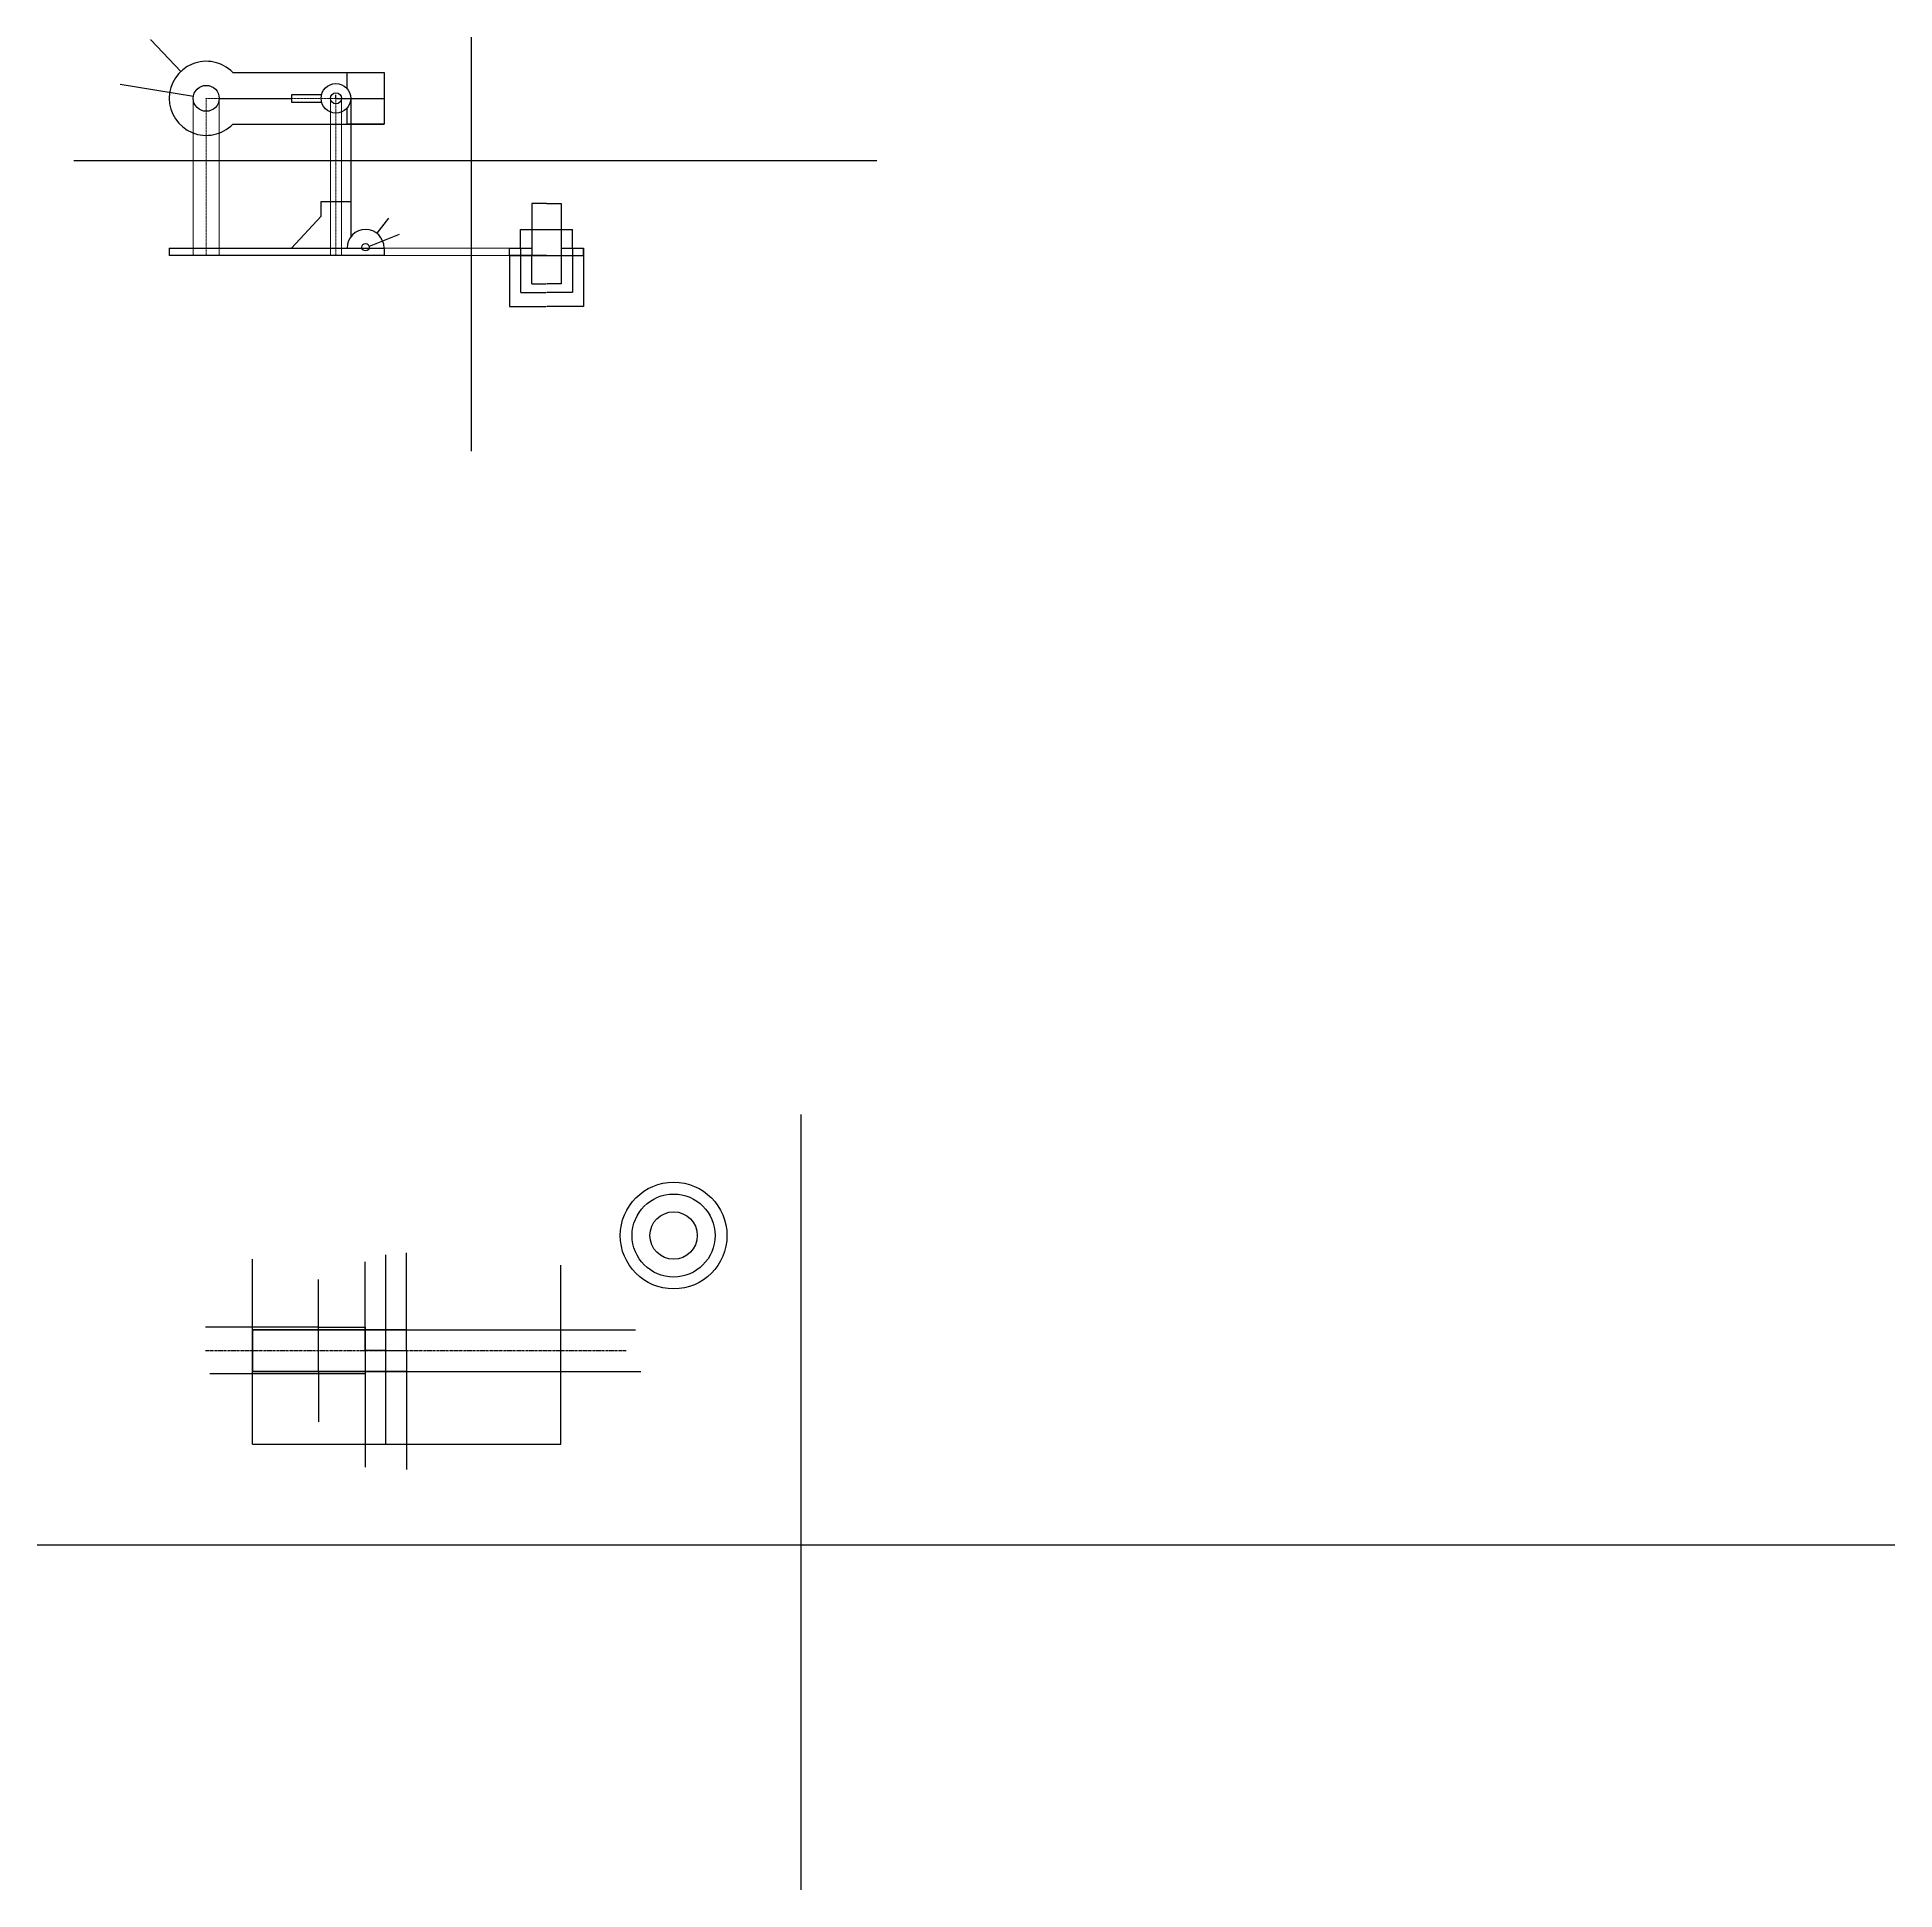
# Model space of a CAD drawing. Header units: inches. Extents: x 3092 to 10744, y -540 to 1961.
# Drawn here: x 4978 to 7485, y -540 to 1961 of the extents above; entities that cross this region are included whole.
import ezdxf

# ---------------------------------------------------------------- set-up
doc = ezdxf.new("R2010")
doc.units = ezdxf.units.IN
doc.header["$MEASUREMENT"] = 0
doc.linetypes.add('CENTER', pattern=[2, 1.25, -0.25, 0.25, -0.25])
doc.layers.add('Center Line', color=7, linetype='CENTER', lineweight=18)
doc.layers.add('Object line', color=7, linetype='Continuous', lineweight=25)
doc.layers.add('Projection Line', color=7, linetype='Continuous', lineweight=9, transparency=0.75)
doc.styles.get("Standard").update_dxf_attribs({"font": 'arial.ttf'})
doc.dimstyles.get("Standard").update_dxf_attribs({"dimtxt": 0.18, "dimasz": 0.18, "dimexe": 0.18, "dimexo": 0.0625, "dimgap": 0.09, "dimtad": 0, "dimtih": 1, "dimtoh": 1, "dimdec": 4, "dimzin": 0, "dimdsep": 46, "dimtxsty": 'Standard', "dimcen": 0.09, "dimadec": 0, "dimazin": 0, "dimtfac": 1, "dimtdec": 4, "dimtofl": 0, "dimtmove": 0, "dimatfit": 3, "dimfxl": 1, "dimtolj": 1, "dimtzin": 0, "dimarcsym": 0})

# ---------------------------------------------------------------- blocks, each defined once
blk = doc.blocks.new('*D18')
at = {"color": 0, "lineweight": -2, "transparency": 16777216}
for p, q in [((5131.2, 1957.8), (5131.4, 1957.8)), ((5131.4, 1957.8), (5171.9, 1915.2)), ((5206.3, 1878.8), (5206.5, 1878.8)), ((5206.4, 1878.7), (5206.4, 1878.9))]:
    blk.add_line(p, q, dxfattribs=at)
at = {"color": 0, "transparency": 16777216}
blk.add_solid([(5171.9, 1915.2), (5171.9, 1915.2), (5172, 1915)], dxfattribs=at)
at = {"layer": 'Defpoints', "color": 0, "transparency": 16777216}
for p in [(5172, 1915), (5206.4, 1878.8)]:
    blk.add_point(p, dxfattribs=at)
at = {"color": 0, "transparency": 16777216, "insert": (5130.6, 1957.8), "char_height": 0.18, "attachment_point": 5}
blk.add_mtext('\\A1;R50.0000', dxfattribs=at)
blk = doc.blocks.new('*D19')
at = {"color": 0, "lineweight": -2, "transparency": 16777216}
for p, q in [((5090.2, 1898), (5189, 1881.7)), ((5206.3, 1878.8), (5206.5, 1878.8)), ((5206.4, 1878.7), (5206.4, 1878.9))]:
    blk.add_line(p, q, dxfattribs=at)
at = {"color": 0, "transparency": 16777216}
blk.add_solid([(5189, 1881.7), (5189, 1881.6), (5189.1, 1881.6)], dxfattribs=at)
at = {"layer": 'Defpoints', "color": 0, "transparency": 16777216}
for p in [(5189.1, 1881.6), (5223.7, 1875.9)]:
    blk.add_point(p, dxfattribs=at)
at = {"color": 0, "transparency": 16777216, "insert": (5089.6, 1898), "char_height": 0.18, "attachment_point": 5}
blk.add_mtext('\\A1;∅35.0000', dxfattribs=at)
blk = doc.blocks.new('*D20')
at = {"color": 0, "lineweight": -2, "transparency": 16777216}
for p, q in [((5466.5, 1694.8), (5426.1, 1678.6)), ((5466.7, 1694.8), (5466.5, 1694.8)), ((5421.2, 1676.7), (5421.4, 1676.7)), ((5421.3, 1676.6), (5421.3, 1676.8))]:
    blk.add_line(p, q, dxfattribs=at)
at = {"color": 0, "transparency": 16777216}
blk.add_solid([(5426.1, 1678.7), (5426.1, 1678.6), (5426, 1678.6)], dxfattribs=at)
at = {"layer": 'Defpoints', "color": 0, "transparency": 16777216}
for p in [(5416.7, 1674.8), (5426, 1678.6)]:
    blk.add_point(p, dxfattribs=at)
at = {"color": 0, "transparency": 16777216, "insert": (5467.3, 1694.8), "char_height": 0.18, "attachment_point": 5}
blk.add_mtext('\\A1;∅10.0000', dxfattribs=at)
blk = doc.blocks.new('*D21')
at = {"color": 0, "lineweight": -2, "transparency": 16777216}
for p, q in [((5452.2, 1717.1), (5436.7, 1696.7)), ((5452.4, 1717.1), (5452.2, 1717.1)), ((5421.3, 1676.7), (5421.5, 1676.7)), ((5421.4, 1676.6), (5421.4, 1676.8))]:
    blk.add_line(p, q, dxfattribs=at)
at = {"color": 0, "transparency": 16777216}
blk.add_solid([(5436.7, 1696.7), (5436.7, 1696.7), (5436.6, 1696.6)], dxfattribs=at)
at = {"layer": 'Defpoints', "color": 0, "transparency": 16777216}
for p in [(5436.6, 1696.6), (5421.4, 1676.7)]:
    blk.add_point(p, dxfattribs=at)
at = {"color": 0, "transparency": 16777216, "insert": (5453, 1717.1), "char_height": 0.18, "attachment_point": 5}
blk.add_mtext('\\A1;R25.0000', dxfattribs=at)
blk = doc.blocks.new('*D22')
at = {"color": 0, "lineweight": -2, "transparency": 16777216}
for p, q in [((5645.5, 1666.6), (5645.5, 1628.2)), ((5685.5, 1666.6), (5685.5, 1628.2)), ((5645.7, 1628.3), (5665, 1628.3)), ((5685.4, 1628.3), (5666.1, 1628.3))]:
    blk.add_line(p, q, dxfattribs=at)
at = {"color": 0, "transparency": 16777216}
for points in [[(5645.7, 1628.4), (5645.7, 1628.3), (5645.5, 1628.3)], [(5685.4, 1628.4), (5685.4, 1628.3), (5685.5, 1628.3)]]:
    blk.add_solid(points, dxfattribs=at)
at = {"layer": 'Defpoints', "color": 0, "transparency": 16777216}
for p in [(5645.5, 1666.7), (5685.5, 1666.7), (5685.5, 1628.3)]:
    blk.add_point(p, dxfattribs=at)
at = {"color": 0, "transparency": 16777216, "insert": (5665.5, 1628.3), "char_height": 0.18, "attachment_point": 5}
blk.add_mtext('\\A1;40.0000', dxfattribs=at)
blk = doc.blocks.new('*D23')
at = {"color": 0, "lineweight": -2, "transparency": 16777216}
for p, q in [((5630.5, 1676.6), (5630.5, 1616.5)), ((5700.5, 1676.6), (5700.5, 1616.5)), ((5630.7, 1616.6), (5665, 1616.6)), ((5700.4, 1616.6), (5666.1, 1616.6))]:
    blk.add_line(p, q, dxfattribs=at)
at = {"color": 0, "transparency": 16777216}
for points in [[(5630.7, 1616.7), (5630.7, 1616.6), (5630.5, 1616.6)], [(5700.4, 1616.7), (5700.4, 1616.6), (5700.5, 1616.6)]]:
    blk.add_solid(points, dxfattribs=at)
at = {"layer": 'Defpoints', "color": 0, "transparency": 16777216}
for p in [(5630.5, 1676.7), (5700.5, 1676.7), (5700.5, 1616.6)]:
    blk.add_point(p, dxfattribs=at)
at = {"color": 0, "transparency": 16777216, "insert": (5665.5, 1616.6), "char_height": 0.18, "attachment_point": 5}
blk.add_mtext('\\A1;70.0000', dxfattribs=at)
blk = doc.blocks.new('*D24')
at = {"color": 0, "lineweight": -2, "transparency": 16777216}
for p, q in [((5615.5, 1666.6), (5615.5, 1597.6)), ((5715.5, 1666.6), (5715.5, 1597.6)), ((5615.7, 1597.7), (5664.9, 1597.7)), ((5715.4, 1597.7), (5666.1, 1597.7))]:
    blk.add_line(p, q, dxfattribs=at)
at = {"color": 0, "transparency": 16777216}
for points in [[(5615.7, 1597.8), (5615.7, 1597.7), (5615.5, 1597.7)], [(5715.4, 1597.8), (5715.4, 1597.7), (5715.5, 1597.7)]]:
    blk.add_solid(points, dxfattribs=at)
at = {"layer": 'Defpoints', "color": 0, "transparency": 16777216}
for p in [(5615.5, 1666.7), (5715.5, 1666.7), (5715.5, 1597.7)]:
    blk.add_point(p, dxfattribs=at)
at = {"color": 0, "transparency": 16777216, "insert": (5665.5, 1597.7), "char_height": 0.18, "attachment_point": 5}
blk.add_mtext('\\A1;100.0000', dxfattribs=at)
blk = doc.blocks.new('*D25')
at = {"color": 0, "lineweight": -2, "transparency": 16777216}
for p, q in [((5476.7, 216.1), (5268.5, 216.1)), ((5268.7, 215.9), (5268.7, 188.3)), ((5268.7, 160.3), (5268.7, 187.9)), ((5476.7, 160.1), (5268.5, 160.1))]:
    blk.add_line(p, q, dxfattribs=at)
at = {"color": 0, "transparency": 16777216}
for points in [[(5268.7, 215.9), (5268.7, 215.9), (5268.7, 216.1)], [(5268.7, 160.3), (5268.7, 160.3), (5268.7, 160.1)]]:
    blk.add_solid(points, dxfattribs=at)
at = {"layer": 'Defpoints', "color": 0, "transparency": 16777216}
for p in [(5476.7, 216.1), (5268.7, 160.1), (5476.7, 160.1)]:
    blk.add_point(p, dxfattribs=at)
at = {"color": 0, "transparency": 16777216, "insert": (5268.7, 188.1), "char_height": 0.18, "attachment_point": 5}
blk.add_mtext('\\A1;56.0000', dxfattribs=at)

msp = doc.modelspace()

# ---------------------------------------------------------------- linework, layer by layer
for p, q in [((5564.03724, 1961.39195), (5564.03724, 1402.34349)), ((5242.1131, 1913.7639), (5446.40595, 1913.7639)), ((5242.1131, 1913.7639), (5381.40595, 1913.7639)), ((5396.40595, 1891.99266), (5396.40595, 1913.7639)), ((5446.40595, 1913.7639), (5446.40595, 1843.7639)), ((5362.01802, 1883.6739), (5321.40595, 1883.6739)), ((5321.40595, 1883.6739), (5321.40595, 1873.6739)), ((5381.40595, 1878.6739), (5381.40595, 1883.6739)), ((5223.90595, 1878.7639), (5321.40595, 1878.7639)), ((5321.40595, 1873.6739), (5362.0645, 1873.6739)), ((5381.40595, 1878.7639), (5446.40595, 1878.7639)), ((5396.40595, 1843.7639), (5396.40595, 1865.53515)), ((5242.1131, 1843.7639), (5446.40595, 1843.7639)), ((5446.40595, 1843.7639), (5396.40595, 1843.7639)), ((5027.64878, 1795.0746), (6111.25253, 1795.0746)), ((5361.40595, 1739.58325), (5401.40595, 1739.58325)), ((5361.40595, 1719.58325), (5361.40595, 1739.58325)), ((5665.54422, 1736.6978), (5645.54422, 1736.6978)), ((5645.54422, 1736.6978), (5645.54422, 1666.6978)), ((5665.54422, 1736.6978), (5685.54422, 1736.6978)), ((5685.54422, 1736.6978), (5685.54422, 1666.6978)), ((5361.40595, 1719.58325), (5321.40595, 1676.6978)), ((5630.54422, 1676.6978), (5630.54422, 1701.6978)), ((5630.54422, 1701.6978), (5700.54422, 1701.6978)), ((5700.54422, 1676.6978), (5700.54422, 1701.6978)), ((5156.40595, 1676.6978), (5396.40595, 1676.6978)), ((5156.40595, 1676.6978), (5156.40595, 1666.6978)), ((5446.40595, 1666.6978), (5156.40595, 1666.6978)), ((5396.40595, 1676.6978), (5446.40595, 1676.6978)), ((5446.40595, 1676.6978), (5446.40595, 1666.6978)), ((5615.54422, 1666.6978), (5615.54422, 1676.6978)), ((5615.54422, 1676.6978), (5645.54422, 1676.6978)), ((5665.54422, 1666.6978), (5615.54422, 1666.6978)), ((5615.54422, 1666.6978), (5715.54422, 1666.6978)), ((5645.54422, 1666.6978), (5685.54422, 1666.6978)), ((5665.54422, 1666.6978), (5715.54422, 1666.6978)), ((5685.54422, 1676.6978), (5700.54422, 1676.6978)), ((5685.54422, 1676.6978), (5715.54422, 1676.6978)), ((5685.54422, 1666.6978), (5685.54422, 1637.99398)), ((5715.54422, 1666.6978), (5715.54422, 1676.6978)), ((5715.54422, 1676.6978), (5715.54422, 1666.6978)), ((6008.83781, 506.94527), (6008.83781, -539.80492)), ((5268.715, 61.83626), (5268.715, 311.45865)), ((5420.715, 188.12898), (5420.715, 308.05981)), ((5448.715, 61.83626), (5448.715, 317.28525)), ((5476.715, 188.12898), (5476.715, 320.17828)), ((5684.715, 61.83626), (5684.715, 303.68985)), ((5357.715, 257.12898), (5357.715, 284.12898)), ((5357.715, 216.12898), (5357.715, 257.12898)), ((5357.715, 219.62898), (5205.47101, 219.62898)), ((5268.715, 188.12898), (5268.715, 216.12898)), ((5268.715, 216.12898), (5785.81769, 216.12898)), ((5357.715, 219.62898), (5420.715, 219.62898)), ((5357.715, 160.12898), (5357.715, 216.12898)), ((5420.715, 219.62898), (5420.715, 188.12898)), ((5268.715, 188.12898), (5268.715, 160.12898)), ((5448.715, 188.12898), (5420.715, 188.12898)), ((5420.715, 188.12898), (5420.715, 30.81081)), ((5420.715, 188.12898), (5420.715, 156.62898)), ((5448.715, 188.12898), (5476.715, 188.12898)), ((5476.715, 188.12898), (5476.715, 27.67616)), ((5357.715, 156.62898), (5211.37146, 156.62898)), ((5268.715, 160.12898), (5792.62113, 160.12898)), ((5357.715, 160.12898), (5357.715, 119.12898)), ((5420.715, 156.62898), (5357.715, 156.62898)), ((5357.715, 119.12898), (5357.715, 92.12898)), ((5268.715, 61.83626), (5448.715, 61.83626)), ((5448.715, 61.83626), (5684.715, 61.83626)), ((4978.2105, -74.20501), (7485.04985, -74.20501))]:
    msp.add_line(p, q)
at = {"linetype": 'CENTER', "ltscale": 3}
msp.add_line((5205.58142, 188.12898), (5773.18273, 188.12898), dxfattribs=at)
for centre, radius in [((5206.40595, 1878.7639), 17.5), ((5381.40595, 1878.7639), 20), ((5381.40595, 1878.7639), 7.5), ((5421.40595, 1677.73669), 5), ((5837.0771, 343.54938), 72), ((5837.0771, 343.54938), 56), ((5837.0771, 343.54938), 32)]:
    msp.add_circle(centre, radius)
for centre, radius, start, end in [((5206.40595, 1878.7639), 50, 44.427004, 315.572996), ((5421.40595, 1676.6978), 25, 360, 180)]:
    msp.add_arc(centre, radius, start, end)
at = {"layer": 'Center Line'}
for p, q in [((5206.31595, 1878.7639), (5206.31595, 1666.6978)), ((5206.49595, 1878.7639), (5446.40595, 1878.7639)), ((5381.40595, 1878.7639), (5381.40595, 1666.6978))]:
    msp.add_line(p, q, dxfattribs=at)
at = {"layer": 'Object line'}
for p, q in [((5401.40595, 1878.7639), (5401.40595, 1739.58325)), ((5401.40595, 1739.55564), (5401.40595, 1691.6978))]:
    msp.add_line(p, q, dxfattribs=at)
at = {"layer": 'Projection Line'}
for p, q in [((5188.90595, 1878.7639), (5188.90595, 1666.6978)), ((5223.90595, 1878.7639), (5223.90595, 1666.6978)), ((5373.90595, 1878.7639), (5373.90595, 1666.6978)), ((5388.90595, 1878.7639), (5388.90595, 1666.6978)), ((5446.40595, 1676.6978), (5615.54422, 1676.6978)), ((5446.40595, 1666.6978), (5615.54422, 1666.6978))]:
    msp.add_line(p, q, dxfattribs=at)

# ---------------------------------------------------------------- dimensions: what is measured, and where the dimension line sits
for center, mpoint, picture, middle in [((5206.40595, 1878.7639), (5172.00051, 1915.04428), '*D18', (5130.62959, 1957.82677)), ((5421.40595, 1676.6978), (5436.56489, 1696.5776), '*D21', (5452.99511, 1717.07627))]:
    dim = msp.add_radius_dim(center=center, mpoint=mpoint, dimstyle='Standard')
    dim.commit()
    dim.dimension.update_dxf_attribs({"geometry": picture, "text_midpoint": middle, "dimtype": 164})
for p1, p2, picture, middle in [((5223.67043, 1875.90246), (5189.14148, 1881.62535), '*D19', (5090.2144, 1898.02168)), ((5416.67489, 1674.83756), (5425.95702, 1678.55804), '*D20', (5467.30255, 1694.80508))]:
    dim = msp.add_diameter_dim_2p(p1=p1, p2=p2, dimstyle='Standard')
    dim.commit()
    dim.dimension.update_dxf_attribs({"geometry": picture, "text_midpoint": middle, "dimtype": 163})
for base, p1, p2, picture, middle in [((5715.54422, 1597.73804), (5615.54422, 1666.6978), (5715.54422, 1666.6978), '*D24', (5665.54422, 1597.73804)), ((5700.54422, 1616.64905), (5630.54422, 1676.6978), (5700.54422, 1676.6978), '*D23', (5665.54422, 1616.64905)), ((5685.54422, 1628.33768), (5645.54422, 1666.6978), (5685.54422, 1666.6978), '*D22', (5665.54422, 1628.33768))]:
    dim = msp.add_linear_dim(base=base, p1=p1, p2=p2, dimstyle='Standard')
    dim.commit()
    dim.dimension.update_dxf_attribs({"geometry": picture, "text_midpoint": middle})
dim = msp.add_linear_dim(base=(5268.715, 160.12898), p1=(5476.715, 216.12898), p2=(5476.715, 160.12898), angle=90, dimstyle='Standard')
dim.commit()
dim.dimension.update_dxf_attribs({"geometry": '*D25', "text_midpoint": (5268.715, 188.12898)})

doc.saveas('drawing.dxf')
